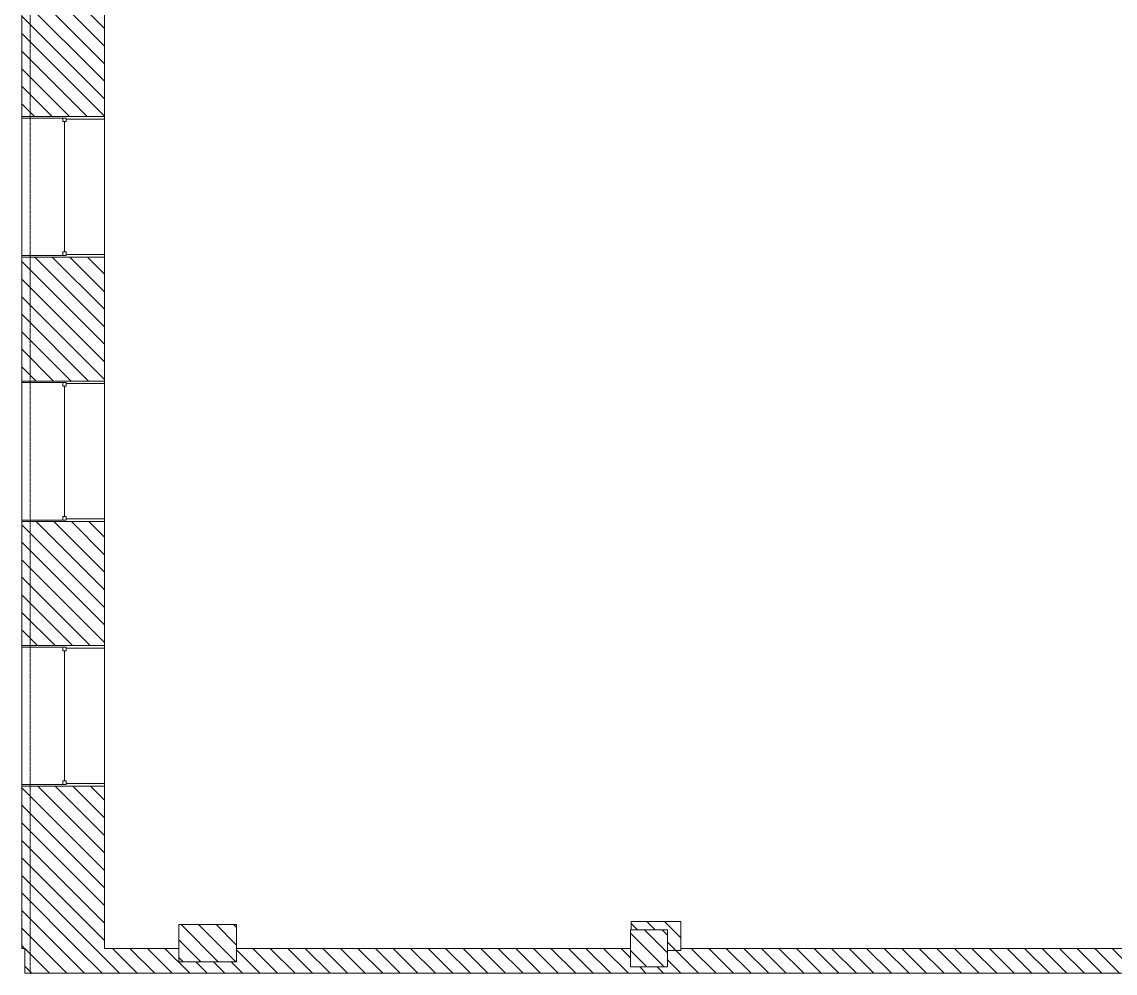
# Model space of a CAD drawing. Header units: inches. Extents: x -897 to 1409, y -1054 to 924.
# Drawn here: x -894 to -365, y -1054 to -594 of the extents above; entities that cross this region are included whole.
import ezdxf

# ---------------------------------------------------------------- set-up
doc = ezdxf.new("R2010")
doc.units = ezdxf.units.IN
doc.header["$MEASUREMENT"] = 0
doc.linetypes.add('Double Dash 3_8_', pattern=[1, 0.375, -0.125, 0.125, -0.125, 0.125, -0.125])
doc.linetypes.add('Double Dash 3_8__2_', pattern=[1, 0.375, -0.125, 0.125, -0.125, 0.125, -0.125])
for name, color, linetype, lineweight in [('A-GLAZ', 151, 'Continuous', 13), ('A-WALL', 113, 'Continuous', 13), ('A-WALL-PATT', 111, 'Continuous', 13), ('C-PROP-LINE', 91, 'Double Dash 3_8_', 20), ('S-COLS', 52, 'Continuous', 13)]:
    doc.layers.add(name, color=color, linetype=linetype, lineweight=lineweight)
pattern_1 = [(135, (0, 0), (-4.24264, -4.24264), [])]

# ---------------------------------------------------------------- blocks, each defined once
blk = doc.blocks.new('Double Hung - 68_ x 80_-826502-7TH FLOOR TELECOM PLAN')
at = {"layer": 'A-GLAZ', "color": 133, "lineweight": 20}
for p, q in [((-34, 20), (-33.25, 20)), ((-33.25, -1.5), (-33.25, 20)), ((33.25, -1.5), (33.25, 20)), ((34, 20), (33.25, 20)), ((-33.25, 0.25), (-33.25, -1.5)), ((-33.25, 0.25), (-31.5, 0.25)), ((-31.5, 0.25), (-31.5, -1.5)), ((31.5, 0.25), (31.5, -1.5)), ((33.25, 0.25), (31.5, 0.25)), ((33.25, 0.25), (33.25, -1.5)), ((-33.25, -1.5), (-31.5, -1.5)), ((-33.25, -1.5), (-32.75, -1.5)), ((-32.75, -20), (-32.75, -1.5)), ((-31.5, -0.625), (31.5, -0.625)), ((33.25, -1.5), (31.5, -1.5)), ((32.75, -1.5), (33.25, -1.5)), ((32.75, -1.5), (32.75, -20)), ((-32.75, -20), (-34, -20)), ((32.75, -20), (34, -20))]:
    blk.add_line(p, q, dxfattribs=at)
blk = doc.blocks.new('Concrete-Square-Column - 18 x 18-3368440-7TH FLOOR TELECOM PLAN')
at = {"layer": 'S-COLS', "lineweight": 9}
h = blk.add_hatch(dxfattribs=at)
h.set_pattern_fill('FP_2', color=53, style=0, pattern_type=2)
h.set_pattern_definition([(135, (590.477, 1042.119), (-4.24264, -4.24264), [])])
h.paths.add_polyline_path([(9, -9), (9, 9), (-9, 9), (-9, -9)], flags=0)
at = {"layer": 'S-COLS', "color": 133, "lineweight": 20}
for p, q in [((9, 9), (-9, 9)), ((-9, 9), (-9, -9)), ((9, -9), (9, 9)), ((-9, -9), (9, -9))]:
    blk.add_line(p, q, dxfattribs=at)
blk = doc.blocks.new('Concrete-Square-Column - 18 x 28-3368443-7TH FLOOR TELECOM PLAN')
at = {"layer": 'S-COLS', "lineweight": 9}
h = blk.add_hatch(dxfattribs=at)
h.set_pattern_fill('FP_6', color=53, style=0, pattern_type=2)
h.set_pattern_definition([(45, (1039.619, -803.977), (-4.24264, 4.24264), [])])
h.paths.add_polyline_path([(-9, -14), (9, -14), (9, 14), (-9, 14)], flags=0)
at = {"layer": 'S-COLS', "color": 133, "lineweight": 20}
for p, q in [((9, 14), (-9, 14)), ((-9, 14), (-9, -14)), ((9, -14), (9, 14)), ((-9, -14), (9, -14))]:
    blk.add_line(p, q, dxfattribs=at)
blk = doc.blocks.new('Family - ___-851313-7TH FLOOR TELECOM PLAN')
at = {"layer": 'C-PROP-LINE', "color": 133, "linetype": 'Double Dash 3_8__2_'}
for p, q in [((-889.89, -554.08), (-889.89, -1054.12)), ((-889.89, -1054.12), (389.27, -1054.12))]:
    blk.add_line(p, q, dxfattribs=at)

msp = doc.modelspace()

# ---------------------------------------------------------------- hatches: boundary and pattern name
at = {"layer": 'A-WALL-PATT', "lineweight": 9}
h = msp.add_hatch(dxfattribs=at)
h.set_pattern_fill('FP_1', color=53, style=0, pattern_type=2)
h.set_pattern_definition(pattern_1)
h.paths.add_polyline_path([(-853.85, -1042.12), (-853.85, -963.62), (-893.85, -963.62), (-893.85, -1042.12), (-892.39, -1042.12)], flags=0)
h.paths.add_polyline_path([(-853.85, -895.62), (-853.85, -835.62), (-893.85, -835.62), (-893.85, -895.62)], flags=0)
h.paths.add_polyline_path([(-893.85, -767.62), (-853.85, -767.62), (-853.85, -707.62), (-893.85, -707.62)], flags=0)
h.paths.add_polyline_path([(-853.85, -639.62), (-853.85, -555.62), (-893.85, -555.62), (-893.85, -639.62)], flags=0)
h = msp.add_hatch(dxfattribs=at)
h.set_pattern_fill('FP_1', color=53, style=0, pattern_type=2)
h.set_pattern_definition(pattern_1)
h.paths.add_polyline_path([(304.4, -1054.12), (304.4, -1042.12), (138.9, -1042.12), (138.9, -1048.62), (110.9, -1048.62), (110.9, -1042.12), (-75.23, -1042.12), (-75.23, -1048.62), (-99.23, -1048.62), (-99.23, -1042.12), (-332.82, -1042.13), (-332.82, -1043.12), (-356.82, -1043.12), (-356.82, -1042.12), (-575.1, -1042.12), (-575.1, -1043.12), (-581.48, -1043.12), (-581.48, -1051.12), (-599.48, -1051.12), (-599.48, -1042.12), (-789.98, -1042.12), (-789.98, -1048.62), (-817.98, -1048.62), (-817.98, -1042.12), (-892.39, -1042.12), (-892.39, -1054.12), (255.84, -1054.12)], flags=0)
at = {"layer": 'S-COLS', "lineweight": 9}
h = msp.add_hatch(dxfattribs=at)
h.set_pattern_fill('FP_1', color=53, style=0, pattern_type=2)
h.set_pattern_definition(pattern_1)
h.paths.add_polyline_path([(-581.48, -1043.12), (-575.1, -1043.12), (-575.1, -1029.12), (-599.1, -1029.12), (-599.1, -1033.12), (-581.48, -1033.12), (-581.48, -1042.85)], flags=0)

# ---------------------------------------------------------------- linework, layer by layer
at = {"layer": 'A-WALL', "color": 133, "lineweight": 20}
for p, q in [((-893.85, -555.62), (-893.85, -639.62)), ((-853.85, -639.62), (-853.85, -555.62)), ((-893.85, -639.62), (-853.85, -639.62)), ((-853.85, -707.62), (-893.85, -707.62)), ((-893.85, -707.62), (-893.85, -767.62)), ((-853.85, -767.62), (-853.85, -707.62)), ((-893.85, -767.62), (-853.85, -767.62)), ((-853.85, -835.62), (-893.85, -835.62)), ((-893.85, -835.62), (-893.85, -895.62)), ((-853.85, -895.62), (-853.85, -835.62)), ((-893.85, -895.62), (-853.85, -895.62)), ((-853.85, -963.62), (-893.85, -963.62)), ((-893.85, -963.62), (-893.85, -1042.12)), ((-853.85, -1042.12), (-853.85, -963.62)), ((-893.85, -1042.12), (-892.39, -1042.12)), ((-892.39, -1042.12), (-892.39, -1054.12)), ((-817.98, -1042.12), (-853.85, -1042.12)), ((-599.48, -1042.12), (-789.98, -1042.12)), ((-356.82, -1042.12), (-575.1, -1042.12)), ((-892.39, -1054.12), (304.4, -1054.12))]:
    msp.add_line(p, q, dxfattribs=at)
at = {"layer": 'A-WALL', "color": 53, "lineweight": 9}
for p, q in [((-893.85, -707.62), (-893.85, -639.62)), ((-853.85, -639.62), (-853.85, -707.62)), ((-893.85, -835.62), (-893.85, -767.62)), ((-853.85, -767.62), (-853.85, -835.62)), ((-893.85, -963.62), (-893.85, -895.62)), ((-853.85, -895.62), (-853.85, -963.62))]:
    msp.add_line(p, q, dxfattribs=at)
at = {"layer": 'S-COLS', "color": 133, "lineweight": 20}
for p, q in [((-575.1, -1029.12), (-599.1, -1029.12)), ((-599.1, -1029.12), (-599.1, -1033.12)), ((-575.1, -1042.12), (-575.1, -1029.12))]:
    msp.add_line(p, q, dxfattribs=at)
at = {"layer": 'S-COLS', "color": 53, "lineweight": 9}
for p, q in [((-581.48, -1043.12), (-575.1, -1043.12)), ((-575.1, -1043.12), (-575.1, -1042.12))]:
    msp.add_line(p, q, dxfattribs=at)

# ---------------------------------------------------------------- block references
at = {"color": 133, "linetype": 'Double Dash 3_8__2_', "lineweight": 20}
msp.add_blockref('Family - ___-851313-7TH FLOOR TELECOM PLAN', (0, 0), dxfattribs=at)
at = {"color": 53, "lineweight": 9}
for name, p, rotation in [('Double Hung - 68_ x 80_-826502-7TH FLOOR TELECOM PLAN', (-873.85, -673.62), 89.99999999999991), ('Double Hung - 68_ x 80_-826502-7TH FLOOR TELECOM PLAN', (-873.85, -801.62), 89.99999999999991), ('Double Hung - 68_ x 80_-826502-7TH FLOOR TELECOM PLAN', (-873.85, -929.62), 89.99999999999991), ('Concrete-Square-Column - 18 x 28-3368443-7TH FLOOR TELECOM PLAN', (-803.98, -1039.62), 89.9999999999999)]:
    msp.add_blockref(name, p, dxfattribs=dict(at, rotation=rotation))
msp.add_blockref('Concrete-Square-Column - 18 x 18-3368440-7TH FLOOR TELECOM PLAN', (-590.48, -1042.12), dxfattribs=at)

doc.saveas('drawing.dxf')
